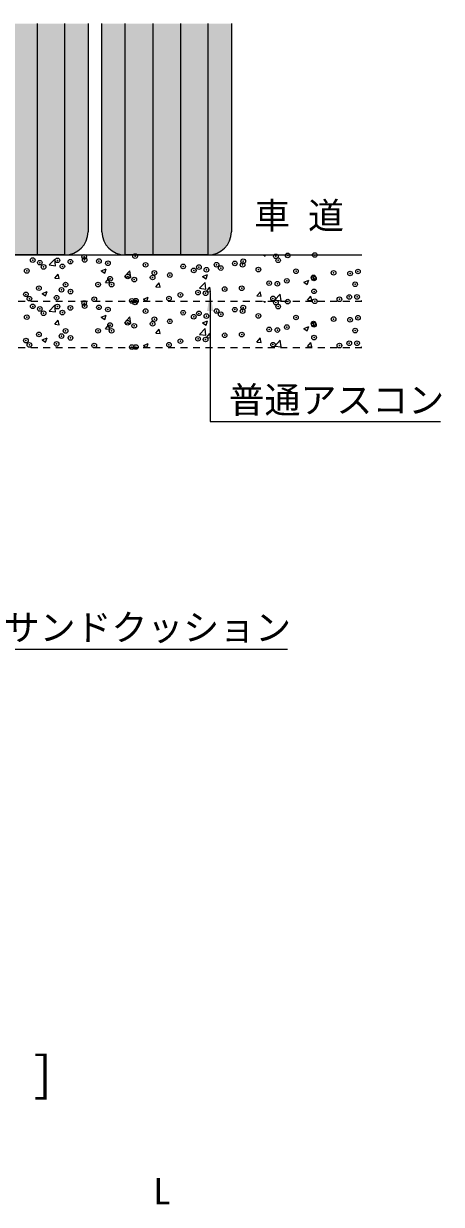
# Model space of a CAD drawing. Units: millimetres at full size; details may follow other scales. Extents: x 8967 to 12827, y 5337 to 10937.
# Drawn here: x 11239 to 11691, y 8438 to 9714 of the extents above; entities that cross this region are included whole.
import ezdxf
from ezdxf.enums import TextEntityAlignment as Align

# ---------------------------------------------------------------- set-up
doc = ezdxf.new("R2010")
doc.units = ezdxf.units.MM
doc.header["$LTSCALE"] = 10
doc.header["$PDMODE"] = 32
doc.header["$PDSIZE"] = 5
doc.linetypes.add('USER1', pattern=[1.35, 0.75, -0.6])
for name, color, linetype, lineweight in [('0_2', 7, 'Continuous', 9), ('寸法線', 7, 'Continuous', 9), ('ﾊｯﾁﾝｸﾞ', 7, 'Continuous', 5)]:
    doc.layers.add(name, color=color, linetype=linetype, lineweight=lineweight)
doc.styles.add('ＭＳ ゴシック', font='')
doc.styles.get('ＭＳ ゴシック').set_extended_font_data('MS Gothic')

# ---------------------------------------------------------------- blocks, each defined once
blk = doc.blocks.new('filled_arrow')
at = {"color": 0, "linetype": 'Continuous', "lineweight": -2}
blk.add_solid([(7.5, 1.25), (0, 0), (7.5, -1.25)], dxfattribs=at)

msp = doc.modelspace()

# ---------------------------------------------------------------- hatches: boundary and pattern name
at = {"layer": 'ﾊｯﾁﾝｸﾞ'}
for points in [[(11308.52, 9714.35), (11168.52, 9714.35), (11168.52, 9489.35, 0.41421), (11193.52, 9464.35), (11283.52, 9464.35, 0.41421), (11308.52, 9489.35)], [(11463.52, 9714.35), (11323.52, 9714.35), (11323.52, 9489.35, 0.41421), (11348.52, 9464.35), (11438.52, 9464.35, 0.41421), (11463.52, 9489.35)]]:
    msp.add_hatch(color=256, dxfattribs=at).paths.add_polyline_path(points)

# ---------------------------------------------------------------- linework, layer by layer
at = {"layer": '0_2', "lineweight": 5}
for p, q in [((11253.52, 9714.35), (11253.52, 9464.35)), ((11283.52, 9464.35), (11283.52, 9714.35)), ((11348.52, 9464.35), (11348.52, 9714.35)), ((11378.52, 9714.35), (11378.52, 9464.35)), ((11408.52, 9714.35), (11408.52, 9464.35)), ((11438.52, 9464.35), (11438.52, 9714.35))]:
    msp.add_line(p, q, dxfattribs=at)
at = {"layer": '0_2'}
for p, q in [((11308.52, 9714.35), (11308.52, 9489.35)), ((11323.52, 9489.35), (11323.52, 9714.35)), ((11463.52, 9714.35), (11463.52, 9489.35)), ((11283.52, 9464.35), (11193.52, 9464.35)), ((11438.52, 9464.35), (11348.52, 9464.35))]:
    msp.add_line(p, q, dxfattribs=at)
at = {"layer": '0_2', "lineweight": 20}
msp.add_line((11111.51, 9464.35), (11604.52, 9464.35), dxfattribs=at)
at = {"layer": '0_2', "linetype": 'USER1', "lineweight": 20}
for p, q in [((11111.51, 9414.35), (11604.52, 9414.35)), ((11111.51, 9364.35), (11604.52, 9364.35))]:
    msp.add_line(p, q, dxfattribs=at)
at = {"layer": '0_2'}
for centre, start, end in [((11283.52, 9489.35), 270, 0), ((11348.52, 9489.35), 180, 270), ((11438.52, 9489.35), 270, 0)]:
    msp.add_arc(centre, 25, start, end, dxfattribs=at)
at = {"layer": '寸法線'}
for points in [[(11440.53, 9423.61), (11440.58, 9284.13), (11689.61, 9284.13)], [(11111.51, 8952.35), (11197.26, 9038.11), (11524.11, 9038.11)]]:
    msp.add_lwpolyline(points, dxfattribs=at)
at = {"layer": 'ﾊｯﾁﾝｸﾞ'}
for p, q in [((11266.52, 9453.69), (11272.46, 9459.88)), ((11273.3, 9452.64), (11272.46, 9459.87)), ((11498.24, 9464.35), (11500.12, 9463.09)), ((11500.12, 9463.09), (11500.54, 9464.35)), ((11266.52, 9453.69), (11273.3, 9452.64)), ((11322.79, 9447.18), (11328.13, 9449.22)), ((11322.79, 9447.17), (11326.58, 9444.62)), ((11326.58, 9444.62), (11328.13, 9449.22)), ((11347.85, 9441.08), (11353.78, 9447.26)), ((11354.62, 9440.03), (11353.78, 9447.26)), ((11272.52, 9439.3), (11276.2, 9443.68)), ((11272.52, 9439.3), (11277.08, 9438.9)), ((11277.07, 9438.9), (11276.19, 9443.68)), ((11327.18, 9434.52), (11330.85, 9438.9)), ((11327.18, 9434.52), (11331.73, 9434.12)), ((11331.72, 9434.12), (11330.84, 9438.89)), ((11347.85, 9441.08), (11354.62, 9440.03)), ((11381.83, 9429.74), (11385.51, 9434.11)), ((11386.38, 9429.34), (11385.5, 9434.11)), ((11429.17, 9428.46), (11435.11, 9434.65)), ((11432.3, 9441.07), (11437.64, 9443.12)), ((11432.3, 9441.07), (11436.09, 9438.51)), ((11435.95, 9427.41), (11435.1, 9434.65)), ((11436.09, 9438.51), (11437.64, 9443.12)), ((11541.81, 9434.97), (11547.15, 9437.02)), ((11541.81, 9434.97), (11545.6, 9432.41)), ((11545.6, 9432.41), (11547.14, 9437.01)), ((11258.77, 9422.6), (11264.1, 9424.65)), ((11258.77, 9422.6), (11262.56, 9420.04)), ((11262.56, 9420.04), (11264.1, 9424.64)), ((11381.83, 9429.74), (11386.39, 9429.34)), ((11429.17, 9428.47), (11435.95, 9427.42)), ((11436.49, 9424.95), (11440.16, 9429.33)), ((11436.49, 9424.95), (11441.04, 9424.55)), ((11441.04, 9424.55), (11440.15, 9429.33)), ((11491.14, 9420.17), (11494.82, 9424.55)), ((11491.14, 9420.17), (11495.7, 9419.77)), ((11495.69, 9419.77), (11494.81, 9424.55)), ((11510.49, 9415.85), (11516.43, 9422.04)), ((11517.27, 9414.8), (11516.43, 9422.04)), ((11545.8, 9415.39), (11549.47, 9419.77)), ((11550.35, 9414.99), (11549.46, 9419.77)), ((11266.52, 9403.69), (11272.46, 9409.88)), ((11273.3, 9402.64), (11272.46, 9409.88)), ((11368.27, 9416.49), (11371.45, 9414.35)), ((11368.28, 9416.5), (11373.61, 9418.54)), ((11372.2, 9414.35), (11373.61, 9418.54)), ((11498.24, 9414.35), (11500.12, 9413.09)), ((11500.12, 9413.09), (11500.54, 9414.35)), ((11510.49, 9415.85), (11517.27, 9414.8)), ((11545.8, 9415.39), (11550.35, 9414.99)), ((11603.6, 9414.35), (11604.13, 9414.99)), ((11604.24, 9414.35), (11604.12, 9414.98)), ((11266.52, 9403.69), (11273.3, 9402.64)), ((11322.79, 9397.18), (11328.13, 9399.22)), ((11322.79, 9397.17), (11326.58, 9394.62)), ((11326.58, 9394.62), (11328.13, 9399.22)), ((11347.85, 9391.08), (11353.78, 9397.26)), ((11354.62, 9390.03), (11353.78, 9397.26)), ((11272.52, 9389.3), (11276.2, 9393.68)), ((11272.52, 9389.3), (11277.08, 9388.9)), ((11277.07, 9388.9), (11276.19, 9393.68)), ((11327.18, 9384.52), (11330.85, 9388.9)), ((11327.18, 9384.52), (11331.73, 9384.12)), ((11331.72, 9384.12), (11330.84, 9388.89)), ((11347.85, 9391.08), (11354.62, 9390.03)), ((11381.83, 9379.74), (11385.51, 9384.11)), ((11386.38, 9379.34), (11385.5, 9384.11)), ((11429.17, 9378.46), (11435.11, 9384.65)), ((11432.3, 9391.07), (11437.64, 9393.12)), ((11432.3, 9391.07), (11436.09, 9388.51)), ((11435.95, 9377.41), (11435.1, 9384.65)), ((11436.09, 9388.51), (11437.64, 9393.12)), ((11541.81, 9384.97), (11547.15, 9387.02)), ((11541.81, 9384.97), (11545.6, 9382.41)), ((11545.6, 9382.41), (11547.14, 9387.01)), ((11258.77, 9372.6), (11264.1, 9374.65)), ((11258.77, 9372.6), (11262.56, 9370.04)), ((11262.56, 9370.04), (11264.1, 9374.64)), ((11368.28, 9366.5), (11373.61, 9368.54)), ((11372.2, 9364.35), (11373.61, 9368.54)), ((11381.83, 9379.74), (11386.39, 9379.34)), ((11429.17, 9378.47), (11435.95, 9377.42)), ((11436.49, 9374.95), (11440.16, 9379.33)), ((11436.49, 9374.95), (11441.04, 9374.56)), ((11441.04, 9374.55), (11440.15, 9379.33)), ((11491.14, 9370.17), (11494.82, 9374.55)), ((11491.14, 9370.17), (11495.7, 9369.77)), ((11495.69, 9369.77), (11494.81, 9374.55)), ((11510.49, 9365.85), (11516.43, 9372.04)), ((11517.27, 9364.8), (11516.43, 9372.04)), ((11545.8, 9365.39), (11549.47, 9369.77)), ((11550.35, 9364.99), (11549.46, 9369.77)), ((11368.27, 9366.49), (11371.45, 9364.35)), ((11510.49, 9365.85), (11517.27, 9364.8)), ((11545.8, 9365.39), (11550.35, 9364.99)), ((11603.6, 9364.35), (11604.13, 9364.99)), ((11604.24, 9364.35), (11604.12, 9364.98))]:
    msp.add_line(p, q, dxfattribs=at)
for p in [(11248.66, 9458.75), (11256.3, 9455.94), (11275.37, 9458.46), (11289.33, 9457.03), (11304.23, 9462.25), (11304.79, 9458.95), (11320.26, 9457.67), (11330.01, 9455.31), (11359.38, 9463.03), (11467.21, 9455.17), (11476.3, 9457.49), (11511.65, 9462.8), (11514.13, 9458.5), (11524.43, 9463.83), (11553.71, 9464.22), (11242.19, 9447.08), (11260.35, 9451.32), (11280.68, 9451.96), (11370.69, 9453.59), (11380.25, 9444.85), (11396.94, 9442.55), (11411.36, 9451.88), (11422.77, 9447.54), (11428.37, 9451.18), (11436.52, 9448.26), (11447.45, 9453.69), (11452.04, 9450.16), (11475.64, 9453.62), (11492.72, 9448.44), (11533.4, 9446.72), (11574.07, 9445), (11591.91, 9444.21), (11600.44, 9446.42), (11284.19, 9432.2), (11319.33, 9432.3), (11332.31, 9438.54), (11333.89, 9432.28), (11351.39, 9441.05), (11358.45, 9437.67), (11378.33, 9439.91), (11504.38, 9433.78), (11513.21, 9433.14), (11523.46, 9436.29), (11552.32, 9440.09), (11552.78, 9438.85), (11597.38, 9432.59), (11241.26, 9421.71), (11245.02, 9417.03), (11255.33, 9428.4), (11274.49, 9418.09), (11279.75, 9426.59), (11289.46, 9424.66), (11396.02, 9417.18), (11408.32, 9421.13), (11427.4, 9423.64), (11435.59, 9422.89), (11456.26, 9427.44), (11474.72, 9428.26), (11508.5, 9417.33), (11552.94, 9424.96), (11590.98, 9418.85), (11599.47, 9418.88), (11248.66, 9408.75), (11256.3, 9405.94), (11275.37, 9408.46), (11289.33, 9407.03), (11304.23, 9412.26), (11304.79, 9408.95), (11315.17, 9416.37), (11320.26, 9407.67), (11330.01, 9405.31), (11355.85, 9414.66), (11359.38, 9413.03), (11360.2, 9414.79), (11467.21, 9405.17), (11476.3, 9407.49), (11511.65, 9412.8), (11514.13, 9408.5), (11524.43, 9413.83), (11553.71, 9414.22), (11580.4, 9416.37), (11242.19, 9397.08), (11260.35, 9401.32), (11280.68, 9401.96), (11370.69, 9403.59), (11380.25, 9394.85), (11396.94, 9392.55), (11411.36, 9401.88), (11422.77, 9397.54), (11428.37, 9401.18), (11436.52, 9398.26), (11447.45, 9403.69), (11452.04, 9400.16), (11475.64, 9403.63), (11492.72, 9398.44), (11533.4, 9396.72), (11574.07, 9395), (11591.91, 9394.22), (11600.44, 9396.42), (11284.19, 9382.2), (11319.33, 9382.3), (11332.31, 9388.54), (11333.89, 9382.28), (11351.39, 9391.05), (11358.45, 9387.67), (11378.33, 9389.91), (11504.38, 9383.78), (11513.21, 9383.14), (11523.46, 9386.29), (11552.32, 9390.09), (11552.78, 9388.85), (11597.38, 9382.59), (11241.26, 9371.71), (11245.02, 9367.03), (11255.33, 9378.4), (11274.49, 9368.09), (11279.75, 9376.59), (11289.46, 9374.66), (11315.17, 9366.38), (11396.02, 9367.18), (11408.32, 9371.13), (11427.4, 9373.64), (11435.59, 9372.89), (11456.26, 9377.44), (11474.72, 9378.26), (11508.5, 9367.33), (11552.94, 9374.96), (11580.4, 9366.37), (11590.98, 9368.85), (11599.47, 9368.88), (11355.85, 9364.66), (11360.2, 9364.79)]:
    msp.add_point(p, dxfattribs=at)

# ---------------------------------------------------------------- block references
at = {"layer": '寸法線', "xscale": 2.67, "yscale": 2.67, "rotation": 270}
msp.add_blockref('filled_arrow', (11440.53, 9423.61), dxfattribs=at)

# ---------------------------------------------------------------- texts
at = {"layer": '0_2', "style": 'ＭＳ ゴシック'}
msp.add_text('車 道', height=28.48, dxfattribs=at).set_placement((11488.22, 9484.02), align=Align.BOTTOM_LEFT)
msp.add_text('[ 車両乗り入れ部・横断歩道部 ]', height=37.98, dxfattribs=at).set_placement((10884.58, 8548.76), align=Align.BOTTOM_CENTER)
at = {"layer": '寸法線', "style": 'ＭＳ ゴシック'}
for s, p in [('普通アスコン', (11460.58, 9321.8)), ('サンドクッション', (11217.26, 9075.93))]:
    msp.add_text(s, height=28.48, dxfattribs=at).set_placement(p, align=Align.TOP_LEFT)
msp.add_text('L', height=28.48, dxfattribs=at).set_placement((11388.63, 8452.27), align=Align.MIDDLE_CENTER)

doc.saveas('drawing.dxf')
